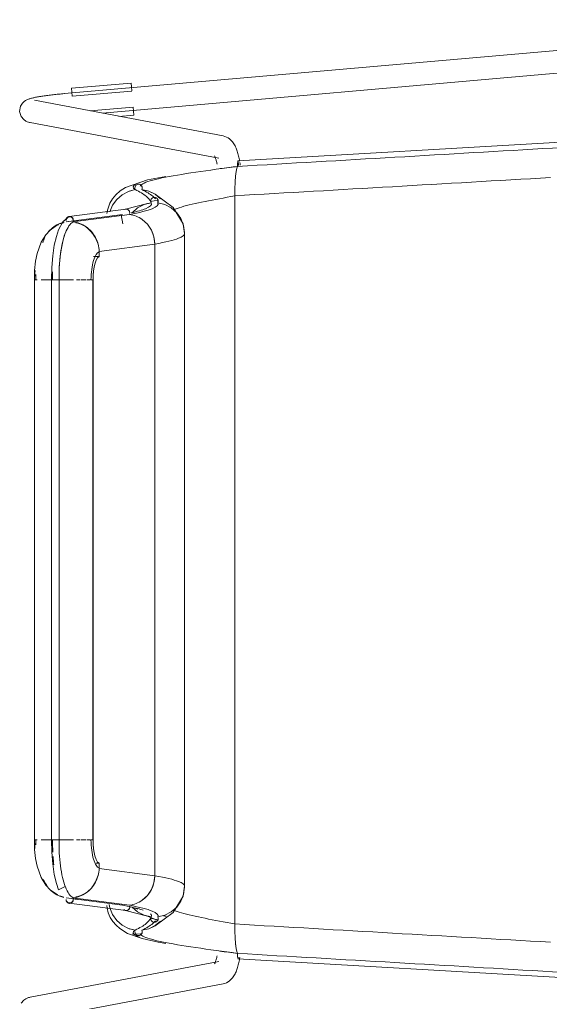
# Model space of a CAD drawing. Header units: millimetres. Extents: x 79795 to 317870, y -36033 to 97293.
# Drawn here: x 226811 to 227090, y 23575 to 24092 of the extents above; entities that cross this region are included whole.
import ezdxf

# ---------------------------------------------------------------- set-up
doc = ezdxf.new("R2010")
doc.units = ezdxf.units.MM
doc.header["$MEASUREMENT"] = 0
doc.layers.add('I-FURN', color=8, linetype='CONTINUOUS', lineweight=9)

msp = doc.modelspace()

# ---------------------------------------------------------------- linework, layer by layer
at = {"layer": 'I-FURN'}
for p, q in [((227277.84, 24092.46), (226834.52, 24053.52)), ((226854.39, 24043.22), (227278.89, 24080.51)), ((226838.13, 24056.33), (226869.54, 24059.09)), ((226869.54, 24059.09), (226869.72, 24057.05)), ((226823.73, 24052.3), (226824.37, 24052.39)), ((226824.37, 24052.39), (226825.02, 24052.47)), ((226825.02, 24052.47), (226825.68, 24052.56)), ((226825.68, 24052.56), (226826.35, 24052.65)), ((226826.35, 24052.65), (226827.04, 24052.73)), ((226827.04, 24052.73), (226827.74, 24052.82)), ((226827.74, 24052.82), (226828.45, 24052.9)), ((226828.45, 24052.9), (226829.17, 24052.98)), ((226829.17, 24052.98), (226829.89, 24053.06)), ((226829.89, 24053.06), (226830.63, 24053.14)), ((226830.63, 24053.14), (226831.37, 24053.22)), ((226831.37, 24053.22), (226832.11, 24053.29)), ((226832.11, 24053.29), (226832.86, 24053.36)), ((226832.86, 24053.36), (226833.61, 24053.43)), ((226833.61, 24053.43), (226834.36, 24053.5)), ((226834.36, 24053.5), (226834.52, 24053.52)), ((226838.31, 24054.29), (226838.13, 24056.33)), ((226838.49, 24052.22), (226838.31, 24054.29)), ((226838.5, 24052.1), (226869.91, 24054.86)), ((226869.72, 24057.05), (226869.9, 24054.98)), ((226811.33, 24046.89), (226812.37, 24048.55)), ((226812.37, 24048.55), (226813.28, 24049.4)), ((226813.28, 24049.4), (226813.98, 24049.88)), ((226813.98, 24049.88), (226814.54, 24050.19)), ((226814.54, 24050.19), (226815.01, 24050.4)), ((226815.01, 24050.4), (226815.44, 24050.57)), ((226815.44, 24050.57), (226815.85, 24050.71)), ((226815.85, 24050.71), (226816.24, 24050.84)), ((226816.24, 24050.84), (226816.64, 24050.95)), ((226816.64, 24050.95), (226817.04, 24051.06)), ((226817.04, 24051.06), (226817.45, 24051.16)), ((226817.45, 24051.16), (226817.88, 24051.26)), ((226817.88, 24051.26), (226818.32, 24051.36)), ((226818.32, 24051.36), (226818.78, 24051.46)), ((226917.96, 24031.22), (226818.67, 24050.04)), ((226818.78, 24051.46), (226819.26, 24051.55)), ((226819.26, 24051.55), (226819.76, 24051.65)), ((226819.76, 24051.65), (226820.27, 24051.74)), ((226820.27, 24051.74), (226820.8, 24051.84)), ((226820.8, 24051.84), (226821.35, 24051.93)), ((226821.35, 24051.93), (226821.92, 24052.02)), ((226821.92, 24052.02), (226822.51, 24052.11)), ((226822.51, 24052.11), (226823.11, 24052.21)), ((226823.11, 24052.21), (226823.73, 24052.3)), ((226810.84, 24044.13), (226811.33, 24046.89)), ((226811.68, 24041.38), (226810.84, 24044.13)), ((226870.65, 24046.41), (226848.05, 24044.42)), ((226863.13, 24041.49), (226871.02, 24042.18)), ((226870.66, 24046.29), (226870.84, 24044.22)), ((226870.84, 24044.22), (226871.02, 24042.18)), ((226811.68, 24041.38), (226813, 24039.81)), ((226813, 24039.81), (226814.08, 24039.06)), ((226814.08, 24039.06), (226814.88, 24038.68)), ((226814.88, 24038.68), (226815.5, 24038.47)), ((226815.5, 24038.47), (226816.02, 24038.33)), ((226816.02, 24038.33), (226816.43, 24038.25)), ((226816.43, 24038.25), (226915.73, 24019.43)), ((227257.72, 24037.32), (226925.81, 24018.03)), ((226917.96, 24031.22), (226918.95, 24030.96)), ((226918.95, 24030.96), (226919.84, 24030.6)), ((226919.84, 24030.6), (226920.63, 24030.16)), ((226920.63, 24030.16), (226921.32, 24029.68)), ((226921.32, 24029.68), (226921.92, 24029.17)), ((226921.92, 24029.17), (226922.44, 24028.65)), ((226922.44, 24028.65), (226922.89, 24028.12)), ((226922.89, 24028.12), (226923.29, 24027.59)), ((226923.29, 24027.59), (226923.65, 24027.05)), ((226923.65, 24027.05), (226923.97, 24026.51)), ((226923.97, 24026.51), (226924.26, 24025.97)), ((226924.26, 24025.97), (226924.54, 24025.42)), ((226924.54, 24025.42), (226924.79, 24024.86)), ((226924.79, 24024.86), (226925.02, 24024.29)), ((226925.02, 24024.29), (226925.24, 24023.71)), ((226925.24, 24023.71), (226925.45, 24023.12)), ((226925.45, 24023.12), (226925.64, 24022.51)), ((226925.64, 24022.51), (226925.82, 24021.9)), ((226925.82, 24021.9), (226926, 24021.27)), ((226913.5, 24020.65), (226913.51, 24020.63)), ((226913.51, 24020.63), (226913.56, 24020.55)), ((226913.56, 24020.55), (226913.6, 24020.47)), ((226913.6, 24020.47), (226913.68, 24020.31)), ((226913.68, 24020.31), (226913.76, 24020.12)), ((226913.76, 24020.12), (226913.86, 24019.89)), ((226913.86, 24019.89), (226913.96, 24019.62)), ((226913.96, 24019.62), (226914.07, 24019.32)), ((226914.07, 24019.32), (226914.17, 24018.98)), ((226914.17, 24018.98), (226914.28, 24018.61)), ((226914.28, 24018.61), (226914.39, 24018.22)), ((226914.39, 24018.22), (226914.5, 24017.8)), ((226914.5, 24017.8), (226914.6, 24017.35)), ((226914.6, 24017.35), (226914.7, 24016.88)), ((226914.7, 24016.88), (226914.8, 24016.39)), ((226925.63, 24017.08), (226925.6, 24016.62)), ((226925.6, 24016.63), (226925.63, 24017.08)), ((226925.6, 24016.13), (226925.6, 24016.63)), ((226925.6, 24016.62), (226925.6, 24016.13)), ((226925.6, 24016.13), (226925.6, 24015.63)), ((226925.6, 24015.64), (226925.6, 24016.13)), ((226925.63, 24017.08), (226925.66, 24017.47)), ((226925.66, 24017.46), (226925.63, 24017.08)), ((226925.66, 24017.47), (226925.7, 24017.77)), ((226925.7, 24017.76), (226925.66, 24017.46)), ((226925.75, 24017.96), (226925.7, 24017.76)), ((226925.7, 24017.77), (226925.75, 24017.96)), ((226925.81, 24018.03), (226925.75, 24017.96)), ((226925.75, 24017.96), (226925.81, 24018.03)), ((226925.86, 24017.97), (226925.81, 24018.03)), ((226925.81, 24018.03), (226925.86, 24017.97)), ((226925.91, 24017.78), (226925.86, 24017.97)), ((226925.86, 24017.97), (226925.91, 24017.79)), ((226925.91, 24017.79), (226925.95, 24017.5)), ((226925.95, 24017.49), (226925.91, 24017.78)), ((226925.95, 24017.5), (226925.99, 24017.12)), ((226925.99, 24017.11), (226925.95, 24017.49)), ((226925.99, 24017.12), (226926.01, 24016.66)), ((226926.01, 24016.66), (226925.99, 24017.11)), ((226926, 24021.27), (226926.16, 24020.62)), ((226926.02, 24016.17), (226926.01, 24016.66)), ((226926.01, 24016.66), (226926.02, 24016.17)), ((226926.02, 24015.67), (226926.02, 24016.17)), ((226926.02, 24016.17), (226926.02, 24015.67)), ((226926.16, 24020.62), (226926.31, 24019.97)), ((226926.31, 24019.97), (226926.46, 24019.3)), ((226926.46, 24019.3), (226926.59, 24018.62)), ((226926.59, 24018.62), (226926.71, 24017.93)), ((226926.83, 24017.22), (226926.94, 24016.51)), ((226926.94, 24016.51), (226927.04, 24015.78)), ((226924.54, 24010.05), (226924.85, 24012.52)), ((226924.85, 24012.51), (226924.54, 24010.02)), ((226925.22, 24014.26), (226924.85, 24012.51)), ((226924.85, 24012.52), (226925.22, 24014.26)), ((226925.62, 24015.16), (226925.22, 24014.26)), ((226925.22, 24014.26), (226925.62, 24015.16)), ((226925.62, 24015.16), (226925.6, 24015.64)), ((226925.6, 24015.63), (226925.62, 24015.16)), ((226878.23, 24008.02), (226866.52, 24004.03)), ((226872.94, 24005.71), (226873.42, 24005.79)), ((226873.42, 24005.79), (226872.94, 24005.72)), ((226873.42, 24005.79), (226873.91, 24005.73)), ((226873.91, 24005.73), (226873.42, 24005.79)), ((226887.89, 24009.92), (226878.23, 24008.02)), ((226924.3, 24006.92), (226924.15, 24003.38)), ((226924.15, 24003.44), (226924.3, 24006.92)), ((226924.54, 24010.02), (226924.3, 24006.92)), ((226924.3, 24006.97), (226924.54, 24010.02)), ((226863.69, 24002.22), (226861.45, 24000.22)), ((226866.52, 24004.03), (226863.69, 24002.22)), ((226868.09, 24002.01), (226864.77, 24000.27)), ((226871.72, 24002.92), (226868.09, 24002.01)), ((226868.6, 24002.19), (226871.72, 24002.92)), ((226871.51, 24003.88), (226871.59, 24004.38)), ((226871.59, 24004.38), (226871.51, 24003.89)), ((226871.51, 24003.89), (226871.56, 24003.39)), ((226871.56, 24003.39), (226871.51, 24003.88)), ((226871.72, 24002.92), (226871.56, 24003.39)), ((226871.56, 24003.39), (226871.72, 24002.92)), ((226871.59, 24004.38), (226871.79, 24004.83)), ((226871.78, 24004.83), (226871.59, 24004.38)), ((226872.09, 24005.22), (226871.78, 24004.83)), ((226871.79, 24004.83), (226872.09, 24005.22)), ((226872.09, 24005.22), (226872.49, 24005.52)), ((226872.48, 24005.52), (226872.09, 24005.22)), ((226872.94, 24005.72), (226872.48, 24005.52)), ((226872.49, 24005.52), (226872.94, 24005.71)), ((226873.91, 24005.73), (226874.37, 24005.55)), ((226874.37, 24005.55), (226873.91, 24005.73)), ((226874.37, 24005.55), (226874.77, 24005.26)), ((226874.77, 24005.26), (226874.37, 24005.55)), ((226874.77, 24005.26), (226875.09, 24004.88)), ((226875.09, 24004.88), (226874.77, 24005.26)), ((226875.09, 24004.88), (226875.3, 24004.43)), ((226875.3, 24004.43), (226875.09, 24004.88)), ((226875.36, 24003.44), (226875.21, 24002.97)), ((226875.21, 24002.97), (226875.36, 24003.44)), ((226875.21, 24002.97), (226878.82, 24002.18)), ((226878.82, 24002.18), (226875.21, 24002.97)), ((226875.3, 24004.43), (226875.39, 24003.94)), ((226875.39, 24003.94), (226875.3, 24004.43)), ((226875.39, 24003.94), (226875.36, 24003.44)), ((226875.36, 24003.44), (226875.39, 24003.94)), ((226878.82, 24002.18), (226882.14, 24000.53)), ((226882.14, 24000.54), (226878.82, 24002.18)), ((226882.22, 24000.59), (226880.47, 24001.48)), ((226924.15, 24003.38), (226924.09, 23999.61)), ((226924.09, 23999.69), (226924.15, 24003.38)), ((226858.33, 23995.78), (226857.03, 23992.18)), ((226859.67, 23998.06), (226858.33, 23995.78)), ((226861.45, 24000.22), (226859.67, 23998.06)), ((226861.94, 23997.79), (226859.77, 23994.71)), ((226864.77, 24000.27), (226861.94, 23997.79)), ((226866.63, 23992.63), (226878.24, 23995.6)), ((226880.09, 23995.96), (226876.38, 23995.06)), ((226878.24, 23995.6), (226880.11, 23995.92)), ((226883.7, 23997.47), (226879.81, 23996.64)), ((226879.97, 23997.42), (226879.89, 23996.93)), ((226879.89, 23996.92), (226879.97, 23997.41)), ((226879.89, 23996.93), (226879.93, 23996.43)), ((226879.93, 23996.43), (226879.89, 23996.92)), ((226880.09, 23995.96), (226879.93, 23996.43)), ((226879.93, 23996.43), (226880.09, 23995.96)), ((226880.17, 23997.87), (226879.97, 23997.42)), ((226879.97, 23997.41), (226880.18, 23997.86)), ((226880.49, 23998.25), (226880.17, 23997.87)), ((226880.18, 23997.86), (226880.49, 23998.25)), ((226880.49, 23998.25), (226880.89, 23998.54)), ((226880.89, 23998.54), (226880.49, 23998.25)), ((226880.89, 23998.54), (226881.35, 23998.73)), ((226881.35, 23998.73), (226880.89, 23998.54)), ((226881.35, 23998.73), (226881.84, 23998.8)), ((226881.84, 23998.8), (226881.35, 23998.73)), ((226881.84, 23998.8), (226882.33, 23998.73)), ((226882.33, 23998.73), (226881.84, 23998.8)), ((226884.98, 23998.14), (226882.14, 24000.54)), ((226882.14, 24000.53), (226884.98, 23998.14)), ((226891.76, 23993.61), (226882.22, 24000.59)), ((226882.33, 23998.73), (226882.79, 23998.54)), ((226882.8, 23998.54), (226882.33, 23998.73)), ((226882.79, 23998.54), (226883.2, 23998.25)), ((226883.2, 23998.25), (226882.8, 23998.54)), ((226883.2, 23998.25), (226883.51, 23997.86)), ((226883.51, 23997.87), (226883.2, 23998.25)), ((226883.71, 23997.42), (226883.51, 23997.87)), ((226883.51, 23997.86), (226883.71, 23997.41)), ((226883.61, 23994.89), (226883.57, 23997.77)), ((226883.76, 23996.43), (226883.59, 23995.96)), ((226883.6, 23995.96), (226883.76, 23996.43)), ((226887.31, 23995.06), (226883.6, 23995.96)), ((226883.8, 23996.93), (226883.71, 23997.42)), ((226883.71, 23997.41), (226883.79, 23996.92)), ((226883.76, 23996.43), (226883.8, 23996.93)), ((226883.79, 23996.92), (226883.76, 23996.43)), ((226924.09, 23999.61), (226924.09, 23616.21)), ((226924.09, 23616.21), (226924.09, 23999.61)), ((226866.71, 23992.65), (226836.93, 23988.79)), ((226857.03, 23992.18), (226856.8, 23990.41)), ((226859.77, 23994.71), (226858.37, 23991.19)), ((226866.47, 23992.6), (226866.03, 23992.41)), ((226866.94, 23992.66), (226866.47, 23992.6)), ((226867.41, 23992.59), (226866.94, 23992.66)), ((226867.85, 23992.4), (226867.41, 23992.59)), ((226868.23, 23992.11), (226867.85, 23992.4)), ((226868.53, 23991.73), (226868.23, 23992.11)), ((226868.73, 23991.28), (226868.53, 23991.73)), ((226868.81, 23990.78), (226868.73, 23991.28)), ((226868.77, 23990.29), (226868.81, 23990.78)), ((226872.98, 23993.31), (226870.11, 23990.8)), ((226876.38, 23995.06), (226872.98, 23993.31)), ((226887.31, 23995.06), (226890.7, 23993.31)), ((226890.71, 23993.31), (226887.31, 23995.06)), ((226890.7, 23993.31), (226893.57, 23990.8)), ((226893.58, 23990.8), (226890.71, 23993.31)), ((226896.87, 23984.96), (226891.76, 23993.61)), ((226893.57, 23990.8), (226895.74, 23987.66)), ((226895.75, 23987.67), (226893.58, 23990.8)), ((226831.35, 23981.77), (226833.53, 23985.89)), ((226833.53, 23985.89), (226836.43, 23988.43)), ((226865.06, 23989.8), (226835.37, 23985.95)), ((226836.56, 23986.1), (226841.34, 23986.72)), ((226838.91, 23985.97), (226868.61, 23989.82)), ((226864.28, 23989.67), (226865.24, 23984.85)), ((226878.12, 23984.7), (226875.38, 23987.19)), ((226896.94, 23984.8), (226895.57, 23987.98)), ((226895.74, 23987.66), (226897.11, 23984.1)), ((226897.11, 23984.1), (226895.75, 23987.67)), ((226824.55, 23979.16), (226826.84, 23981.63)), ((226826.84, 23981.63), (226830.74, 23984.31)), ((226830.18, 23978.31), (226831.35, 23981.77)), ((226830.74, 23984.31), (226830.94, 23984.41)), ((226834.89, 23980.01), (226833.79, 23976.57)), ((226880.2, 23981.59), (226878.12, 23984.7)), ((226881.51, 23978.04), (226880.2, 23981.59)), ((226897.74, 23979.77), (226896.94, 23984.8)), ((226897.11, 23984.1), (226897.59, 23980.31)), ((226897.59, 23980.31), (226897.11, 23984.1)), ((226897.59, 23980.31), (226897.59, 23635.52)), ((226897.59, 23635.52), (226897.59, 23980.31)), ((226820.03, 23969.23), (226822.16, 23975.28)), ((226822.16, 23975.28), (226824.55, 23979.16)), ((226829.08, 23973.62), (226830.18, 23978.31)), ((226833.79, 23976.57), (226832.82, 23972.14)), ((226881.99, 23974.27), (226881.51, 23978.04)), ((226897.74, 23940.86), (226897.74, 23979.77)), ((226828.24, 23968), (226829.08, 23973.62)), ((226832.82, 23972.14), (226832.23, 23968.13)), ((226852.71, 23970.41), (226881.99, 23974.27)), ((226852.78, 23967.69), (226852.71, 23970.41)), ((226881.99, 23974.27), (226881.99, 23641.56)), ((226881.99, 23641.56), (226881.99, 23974.27)), ((226818.73, 23960.37), (226819.24, 23965.19)), ((226819.24, 23965.19), (226820.03, 23969.23)), ((226827.75, 23961.88), (226828.24, 23968)), ((226832.23, 23968.13), (226831.7, 23961.56)), ((226852.78, 23967.69), (226849.77, 23967.69)), ((226850.46, 23963.72), (226851.13, 23965.7)), ((226851.13, 23965.7), (226851.92, 23967.05)), ((226851.92, 23967.05), (226852.78, 23967.69)), ((226818.62, 23955.34), (226818.73, 23960.37)), ((226827.66, 23955.34), (226827.75, 23961.88)), ((226831.7, 23961.56), (226831.62, 23955.34)), ((226849.63, 23958.38), (226849.95, 23961.23)), ((226849.95, 23961.23), (226850.46, 23963.72)), ((226818.79, 23955.34), (226818.62, 23955.34)), ((226818.62, 23955.34), (226818.62, 23660.49)), ((226818.64, 23955.34), (226820.11, 23955.34)), ((226822.14, 23955.34), (226824.72, 23955.34)), ((226827.9, 23955.34), (226824.88, 23955.34)), ((226824.89, 23955.34), (226827.9, 23955.34)), ((226827.73, 23955.34), (226827.66, 23955.34)), ((226827.66, 23955.34), (226827.66, 23660.49)), ((226827.66, 23955.34), (226831.61, 23955.34)), ((226827.93, 23955.34), (226827.73, 23955.34)), ((226828.23, 23955.34), (226827.93, 23955.34)), ((226828.62, 23955.34), (226828.23, 23955.34)), ((226829.07, 23955.34), (226828.62, 23955.34)), ((226829.57, 23955.34), (226829.07, 23955.34)), ((226830.06, 23955.34), (226829.57, 23955.34)), ((226830.54, 23955.34), (226830.06, 23955.34)), ((226830.96, 23955.34), (226830.54, 23955.34)), ((226831.29, 23955.34), (226830.96, 23955.34)), ((226831.51, 23955.34), (226831.29, 23955.34)), ((226831.61, 23955.34), (226831.51, 23955.34)), ((226835.4, 23955.34), (226831.59, 23955.34)), ((226831.59, 23955.34), (226835.4, 23955.34)), ((226831.62, 23660.49), (226831.62, 23955.34)), ((226835.6, 23955.34), (226839.16, 23955.34)), ((226840.79, 23955.34), (226842.63, 23955.34)), ((226843.15, 23955.34), (226845.61, 23955.34)), ((226846.2, 23955.34), (226847.94, 23955.34)), ((226849.46, 23955.34), (226849.46, 23660.49)), ((226849.52, 23955.34), (226849.63, 23958.38)), ((226849.52, 23660.49), (226849.52, 23955.34)), ((226897.74, 23636.06), (226897.74, 23940.86)), ((226818.62, 23660.49), (226818.73, 23655.46)), ((226818.62, 23660.49), (226818.79, 23660.49)), ((226820.11, 23660.49), (226818.64, 23660.49)), ((226824.72, 23660.49), (226822.14, 23660.49)), ((226824.88, 23660.49), (226827.9, 23660.49)), ((226827.9, 23660.49), (226824.89, 23660.49)), ((226827.66, 23660.49), (226827.75, 23653.95)), ((226827.66, 23660.49), (226827.73, 23660.49)), ((226831.51, 23660.49), (226827.66, 23660.49)), ((226827.73, 23660.49), (226827.93, 23660.49)), ((226827.93, 23660.49), (226828.23, 23660.49)), ((226828.23, 23660.49), (226828.62, 23660.49)), ((226828.62, 23660.49), (226829.07, 23660.49)), ((226829.07, 23660.49), (226829.57, 23660.49)), ((226829.57, 23660.49), (226830.06, 23660.49)), ((226830.06, 23660.49), (226830.54, 23660.49)), ((226830.54, 23660.49), (226830.96, 23660.49)), ((226830.96, 23660.49), (226831.29, 23660.49)), ((226831.29, 23660.49), (226831.51, 23660.49)), ((226831.59, 23660.49), (226835.4, 23660.49)), ((226835.4, 23660.49), (226831.59, 23660.49)), ((226839.16, 23660.49), (226835.6, 23660.49)), ((226842.63, 23660.49), (226840.78, 23660.49)), ((226845.61, 23660.49), (226843.15, 23660.49)), ((226847.94, 23660.49), (226846.2, 23660.49)), ((226849.63, 23657.45), (226849.52, 23660.49)), ((226818.73, 23655.46), (226819.24, 23650.64)), ((226827.75, 23653.95), (226828.24, 23647.82)), ((226849.95, 23654.6), (226849.63, 23657.45)), ((226850.46, 23652.11), (226849.95, 23654.6)), ((226819.24, 23650.64), (226820.03, 23646.6)), ((226851.13, 23650.12), (226850.46, 23652.11)), ((226851.92, 23648.77), (226851.13, 23650.12)), ((226852.78, 23648.13), (226851.92, 23648.77)), ((226820.03, 23646.6), (226822.16, 23640.55)), ((226828.24, 23647.82), (226829.08, 23642.2)), ((226851.11, 23648.13), (226852.78, 23648.13)), ((226852.71, 23645.42), (226852.78, 23648.13)), ((226881.99, 23641.56), (226852.71, 23645.42)), ((226822.16, 23640.55), (226824.55, 23636.67)), ((226829.08, 23642.2), (226830.18, 23637.51)), ((226881.51, 23637.79), (226881.99, 23641.56)), ((226824.55, 23636.67), (226826.84, 23634.19)), ((226826.84, 23634.19), (226830.74, 23631.52)), ((226830.18, 23637.51), (226831.35, 23634.06)), ((226831.35, 23634.06), (226834.89, 23635.82)), ((226878.12, 23631.13), (226880.2, 23634.24)), ((226880.2, 23634.24), (226881.51, 23637.79)), ((226897.74, 23636.06), (226896.94, 23631.02)), ((226897.59, 23635.52), (226897.11, 23631.73)), ((226897.11, 23631.73), (226897.59, 23635.52)), ((226830.74, 23631.52), (226830.94, 23631.42)), ((226835.37, 23629.88), (226865.06, 23626.03)), ((226838.9, 23629.42), (226841.34, 23629.1)), ((226838.91, 23629.85), (226868.61, 23626.01)), ((226875.38, 23628.64), (226878.12, 23631.13)), ((226896.87, 23630.87), (226891.76, 23622.22)), ((226895.74, 23628.16), (226893.57, 23625.03)), ((226893.58, 23625.02), (226895.75, 23628.16)), ((226896.94, 23631.02), (226895.57, 23627.85)), ((226897.11, 23631.73), (226895.74, 23628.16)), ((226895.75, 23628.16), (226897.11, 23631.73)), ((226836.93, 23627.04), (226866.71, 23623.18)), ((226856.71, 23625.91), (226856.86, 23624.49)), ((226856.86, 23624.49), (226857.51, 23621.99)), ((226858.38, 23624.64), (226858, 23626.38)), ((226858, 23626.38), (226858.37, 23624.63)), ((226858.37, 23624.63), (226859.77, 23621.12)), ((226870.58, 23624.78), (226864.28, 23626.15)), ((226865.64, 23623.71), (226866.03, 23623.42)), ((226866.03, 23623.42), (226866.47, 23623.23)), ((226866.47, 23623.23), (226866.94, 23623.17)), ((226866.63, 23623.19), (226878.24, 23620.23)), ((226866.94, 23623.17), (226867.41, 23623.23)), ((226867.41, 23623.23), (226867.85, 23623.42)), ((226867.85, 23623.42), (226868.23, 23623.72)), ((226868.23, 23623.72), (226868.53, 23624.1)), ((226868.53, 23624.1), (226868.73, 23624.55)), ((226868.73, 23624.55), (226868.81, 23625.04)), ((226868.81, 23625.04), (226868.77, 23625.54)), ((226870.11, 23625.02), (226872.98, 23622.52)), ((226873.01, 23624.02), (226870.58, 23624.78)), ((226893.57, 23625.03), (226890.7, 23622.52)), ((226890.71, 23622.52), (226893.58, 23625.02)), ((226857.51, 23621.99), (226858.54, 23619.62)), ((226858.54, 23619.62), (226859.92, 23617.42)), ((226859.77, 23621.12), (226861.94, 23618.04)), ((226861.94, 23618.04), (226864.77, 23615.55)), ((226872.98, 23622.52), (226876.38, 23620.76)), ((226876.38, 23620.76), (226880.09, 23619.87)), ((226878.24, 23620.23), (226883.57, 23618.06)), ((226879.81, 23619.19), (226883.7, 23618.36)), ((226879.89, 23618.9), (226879.93, 23619.4)), ((226879.93, 23619.4), (226879.89, 23618.9)), ((226879.97, 23618.41), (226879.89, 23618.9)), ((226879.89, 23618.9), (226879.97, 23618.41)), ((226879.93, 23619.4), (226880.09, 23619.87)), ((226880.09, 23619.87), (226879.93, 23619.4)), ((226880.18, 23617.96), (226879.97, 23618.41)), ((226879.97, 23618.41), (226880.17, 23617.96)), ((226880.17, 23617.96), (226880.49, 23617.58)), ((226880.49, 23617.58), (226880.18, 23617.96)), ((226880.89, 23617.29), (226880.49, 23617.58)), ((226884.98, 23617.69), (226882.14, 23615.3)), ((226882.14, 23615.28), (226884.98, 23617.69)), ((226891.76, 23622.22), (226882.22, 23615.23)), ((226883.2, 23617.58), (226882.79, 23617.29)), ((226883.51, 23617.96), (226883.2, 23617.58)), ((226883.2, 23617.58), (226883.51, 23617.96)), ((226883.71, 23618.41), (226883.51, 23617.96)), ((226883.51, 23617.96), (226883.71, 23618.41)), ((226883.59, 23619.87), (226883.76, 23619.4)), ((226883.6, 23619.87), (226887.31, 23620.76)), ((226883.76, 23619.4), (226883.6, 23619.87)), ((226883.79, 23618.9), (226883.71, 23618.41)), ((226883.71, 23618.41), (226883.8, 23618.9)), ((226883.76, 23619.4), (226883.79, 23618.9)), ((226883.8, 23618.9), (226883.76, 23619.4)), ((226890.7, 23622.52), (226887.31, 23620.77)), ((226887.31, 23620.76), (226890.71, 23622.52)), ((226859.92, 23617.42), (226861.6, 23615.44)), ((226861.6, 23615.44), (226863.57, 23613.71)), ((226863.57, 23613.71), (226867.68, 23611.2)), ((226864.77, 23615.55), (226868.09, 23613.81)), ((226868.09, 23613.81), (226871.72, 23612.91)), ((226871.72, 23612.91), (226868.6, 23613.64)), ((226871.56, 23612.44), (226871.72, 23612.91)), ((226871.72, 23612.91), (226871.56, 23612.44)), ((226878.82, 23613.65), (226875.21, 23612.86)), ((226875.21, 23612.86), (226878.82, 23613.64)), ((226875.21, 23612.86), (226875.36, 23612.39)), ((226875.36, 23612.39), (226875.21, 23612.86)), ((226882.14, 23615.29), (226878.82, 23613.65)), ((226878.82, 23613.64), (226882.14, 23615.28)), ((226882.22, 23615.23), (226880.47, 23614.35)), ((226880.49, 23617.58), (226880.89, 23617.28)), ((226881.35, 23617.1), (226880.89, 23617.29)), ((226880.89, 23617.28), (226881.35, 23617.09)), ((226881.84, 23617.03), (226881.35, 23617.1)), ((226881.35, 23617.09), (226881.84, 23617.03)), ((226882.33, 23617.1), (226881.84, 23617.03)), ((226881.84, 23617.03), (226882.33, 23617.09)), ((226882.79, 23617.29), (226882.33, 23617.1)), ((226882.33, 23617.09), (226882.8, 23617.28)), ((226882.8, 23617.28), (226883.2, 23617.58)), ((226924.09, 23616.21), (226924.15, 23612.45)), ((226924.15, 23612.44), (226924.09, 23616.14)), ((226924.15, 23612.45), (226924.3, 23608.91)), ((226867.68, 23611.2), (226875.31, 23608.53)), ((226870.8, 23612), (226870.48, 23610.84)), ((226870.48, 23610.84), (226874.32, 23611.03)), ((226871.59, 23611.45), (226871.51, 23611.94)), ((226871.51, 23611.94), (226871.59, 23611.45)), ((226871.79, 23610.99), (226871.59, 23611.45)), ((226871.59, 23611.45), (226871.78, 23610.99)), ((226871.78, 23610.99), (226872.09, 23610.6)), ((226872.09, 23610.61), (226871.79, 23610.99)), ((226872.49, 23610.31), (226872.09, 23610.61)), ((226872.09, 23610.6), (226872.48, 23610.3)), ((226872.48, 23610.3), (226872.94, 23610.11)), ((226872.94, 23610.11), (226872.49, 23610.31)), ((226873.42, 23610.04), (226872.94, 23610.11)), ((226872.94, 23610.11), (226873.42, 23610.03)), ((226873.91, 23610.1), (226873.42, 23610.04)), ((226873.42, 23610.03), (226873.91, 23610.09)), ((226874.37, 23610.28), (226873.91, 23610.1)), ((226873.91, 23610.09), (226874.37, 23610.28)), ((226874.77, 23610.57), (226874.37, 23610.28)), ((226874.37, 23610.28), (226874.77, 23610.57)), ((226875.09, 23610.95), (226874.77, 23610.57)), ((226874.77, 23610.57), (226875.09, 23610.94)), ((226875.3, 23611.4), (226875.09, 23610.95)), ((226875.09, 23610.94), (226875.3, 23611.39)), ((226875.39, 23611.89), (226875.3, 23611.4)), ((226875.3, 23611.39), (226875.39, 23611.89)), ((226875.31, 23608.53), (226883.83, 23606.64)), ((226875.36, 23612.39), (226875.39, 23611.89)), ((226875.39, 23611.89), (226875.36, 23612.39)), ((226924.3, 23608.91), (226924.15, 23612.38)), ((226924.3, 23608.91), (226924.54, 23605.81)), ((226924.54, 23605.8), (226924.3, 23608.86)), ((226883.83, 23606.64), (226887.89, 23605.9)), ((226924.54, 23605.81), (226924.85, 23603.31)), ((226924.85, 23603.31), (226924.54, 23605.77)), ((226924.85, 23603.31), (226925.22, 23601.57)), ((226925.22, 23601.57), (226924.85, 23603.3)), ((226914.17, 23596.85), (226914.28, 23597.21)), ((226914.28, 23597.21), (226914.39, 23597.61)), ((226914.39, 23597.61), (226914.5, 23598.03)), ((226914.5, 23598.03), (226914.6, 23598.47)), ((226914.6, 23598.47), (226914.7, 23598.94)), ((226914.7, 23598.94), (226914.8, 23599.44)), ((226925.22, 23601.57), (226925.62, 23600.66)), ((226925.62, 23600.66), (226925.22, 23601.57)), ((226925.62, 23600.66), (226925.6, 23600.19)), ((226925.6, 23600.19), (226925.62, 23600.66)), ((226925.6, 23600.19), (226925.6, 23599.7)), ((226925.6, 23599.69), (226925.6, 23600.19)), ((226925.6, 23599.7), (226925.6, 23599.2)), ((226925.6, 23599.2), (226925.6, 23599.69)), ((226925.6, 23599.2), (226925.63, 23598.75)), ((226925.63, 23598.75), (226925.6, 23599.2)), ((226925.63, 23598.75), (226925.66, 23598.36)), ((226925.66, 23598.36), (226925.63, 23598.75)), ((226925.66, 23598.36), (226925.7, 23598.06)), ((226925.7, 23598.06), (226925.66, 23598.36)), ((226925.81, 23597.8), (226925.86, 23597.86)), ((226925.86, 23597.86), (226925.81, 23597.8)), ((227257.72, 23578.51), (226925.81, 23597.8)), ((226925.91, 23598.05), (226925.95, 23598.34)), ((226925.95, 23598.33), (226925.91, 23598.04)), ((226925.95, 23598.34), (226925.99, 23598.72)), ((226925.99, 23598.71), (226925.95, 23598.33)), ((226926.46, 23596.53), (226926.59, 23597.21)), ((226926.59, 23597.21), (226926.71, 23597.9)), ((226926.71, 23597.9), (226926.83, 23598.61)), ((226915.73, 23596.4), (226816.43, 23577.58)), ((226913.5, 23595.18), (226913.51, 23595.2)), ((226913.51, 23595.2), (226913.56, 23595.27)), ((226913.56, 23595.27), (226913.6, 23595.36)), ((226913.6, 23595.36), (226913.68, 23595.51)), ((226913.68, 23595.51), (226913.76, 23595.71)), ((226913.76, 23595.71), (226913.86, 23595.94)), ((226913.86, 23595.94), (226913.96, 23596.21)), ((226913.96, 23596.21), (226914.07, 23596.51)), ((226914.07, 23596.51), (226914.17, 23596.85)), ((226925.02, 23591.54), (226925.24, 23592.12)), ((226925.24, 23592.12), (226925.45, 23592.71)), ((226925.45, 23592.71), (226925.64, 23593.31)), ((226925.64, 23593.31), (226925.82, 23593.93)), ((226925.82, 23593.93), (226926, 23594.56)), ((226926, 23594.56), (226926.16, 23595.2)), ((226926.16, 23595.2), (226926.31, 23595.86)), ((226926.31, 23595.86), (226926.46, 23596.53)), ((226921.32, 23586.15), (226921.92, 23586.66)), ((226921.92, 23586.66), (226922.44, 23587.18)), ((226922.44, 23587.18), (226922.89, 23587.71)), ((226922.89, 23587.71), (226923.29, 23588.24)), ((226923.29, 23588.24), (226923.65, 23588.78)), ((226923.65, 23588.78), (226923.97, 23589.32)), ((226923.97, 23589.32), (226924.26, 23589.85)), ((226924.26, 23589.85), (226924.54, 23590.4)), ((226924.54, 23590.4), (226924.79, 23590.97)), ((226924.79, 23590.97), (226925.02, 23591.54)), ((226818.67, 23565.79), (226917.96, 23584.61)), ((226917.96, 23584.61), (226918.95, 23584.86)), ((226918.95, 23584.86), (226919.84, 23585.23)), ((226919.84, 23585.23), (226920.63, 23585.66)), ((226920.63, 23585.66), (226921.32, 23586.15)), ((226813, 23576.02), (226814.08, 23576.77)), ((226814.08, 23576.77), (226814.88, 23577.14)), ((226814.88, 23577.14), (226815.5, 23577.36)), ((226815.5, 23577.36), (226816.02, 23577.49)), ((226816.02, 23577.49), (226816.43, 23577.58)), ((226811.68, 23574.44), (226813, 23576.02))]:
    msp.add_line(p, q, dxfattribs=at)
for centre, major_axis, ratio, start_param, end_param in [((226866.94, 23990.7), (0, 1.96), 0.955139, 4.501447, 6.790779), ((226866.92, 23974.14), (0, 15.78), 0.955139, 5.929149, 6.170649), ((226866.92, 23974.14), (0, 15.78), 0.955139, 5.687432, 5.928979), ((226866.92, 23974.14), (0, 15.78), 0.955139, 4.720632, 5.68731), ((226822.9, 23955.34), (0, 12.4), 0.287441, 1.332781, 1.570796), ((226834.37, 23955.34), (-15.75, 0), 0.000004, 3.431839, 3.614078), ((226822.9, 23660.49), (0, -12.4), 0.287441, 4.712389, 4.932602), ((226834.37, 23660.49), (-15.75, 0), 0.000004, 2.669107, 2.851347), ((226866.92, 23641.69), (0, 15.78), 0.955139, 3.737469, 4.704147), ((226866.92, 23641.69), (0, 15.78), 0.955139, 3.495799, 3.737346), ((226866.94, 23625.13), (0, 1.96), 0.955139, 2.379629, 4.923331), ((226866.92, 23641.69), (0, 15.78), 0.955139, 3.254129, 3.495629)]:
    msp.add_ellipse(centre, major_axis=major_axis, ratio=ratio, start_param=start_param, end_param=end_param, dxfattribs=at)
for points in [[(226925.62, 24015.16), (226980.85, 24018.38), (227091.45, 24024.82), (227202.21, 24031.26), (227257.62, 24034.48)], [(226925.61, 24015.15), (226922.55, 24014.76), (226919.45, 24014.37), (226916.4, 24013.99)], [(226924.09, 23999.69), (226979.45, 24002.89), (227034.87, 24006.08), (227090.33, 24009.28)], [(226883.59, 23995.96), (226884.14, 23994.93), (226882.18, 23992.89), (226874.11, 23990.84), (226868.61, 23989.82)], [(226831.59, 23955.34), (226831.55, 23957.69), (226831.62, 23962.34), (226832.25, 23969.19), (226833.36, 23975.34), (226834.89, 23980.41), (226836.79, 23984.11), (226838.19, 23985.42), (226838.92, 23985.77)], [(226832.03, 23984.89), (226832.66, 23985.13), (226833.31, 23985.29), (226833.97, 23985.43)], [(226852.71, 23970.41), (226852.67, 23971.7), (226852.31, 23974.2), (226850.9, 23977.81), (226848.71, 23980.95), (226845.87, 23983.48), (226842.53, 23985.24), (226840.15, 23985.83), (226838.91, 23985.97)], [(226839.09, 23986.73), (226839.11, 23986.57), (226839.11, 23986.4), (226839.07, 23986.24)], [(226840.43, 23985.51), (226841.81, 23985.2), (226843.18, 23984.7), (226844.44, 23984)], [(226830.94, 23984.41), (226831.04, 23984.45), (226831.13, 23984.5), (226831.23, 23984.54)], [(226897.74, 23979.77), (226897.74, 23979.95), (226897.69, 23980.13), (226897.59, 23980.31)], [(226824.1, 23977.72), (226823.67, 23976.84), (226823.27, 23975.91), (226823.03, 23974.95)], [(226848.4, 23955.34), (226848.45, 23959.13), (226849.42, 23966.52), (226851.59, 23969.91), (226852.7, 23970.16)], [(226818.71, 23955.34), (226818.71, 23957.05), (226818.78, 23958.73), (226818.93, 23960.31)], [(226828.19, 23955.34), (226828.17, 23956.77), (226828.17, 23958.19), (226828.21, 23959.6)], [(226850.41, 23963.72), (226849.86, 23961.67), (226849.58, 23958.95), (226849.49, 23956.18)], [(226818.9, 23655.89), (226818.77, 23657.36), (226818.71, 23658.91), (226818.71, 23660.49)], [(226828.3, 23653.89), (226828.19, 23656.07), (226828.15, 23658.27), (226828.19, 23660.49)], [(226852.7, 23645.67), (226852.14, 23645.79), (226851.04, 23646.74), (226849.65, 23650.06), (226848.69, 23654.86), (226848.42, 23658.59), (226848.4, 23660.49)], [(226849.47, 23659.65), (226849.53, 23656.87), (226849.89, 23654.33), (226850.41, 23652.11)], [(226828.87, 23647.33), (226828.69, 23648.75), (226828.52, 23650.2), (226828.41, 23651.67)], [(226838.91, 23629.85), (226840.15, 23630), (226842.53, 23630.58), (226845.87, 23632.35), (226848.71, 23634.88), (226850.9, 23638.02), (226852.31, 23641.62), (226852.67, 23644.12), (226852.71, 23645.42)], [(226838.92, 23630.06), (226838.19, 23630.41), (226836.79, 23631.72), (226835.52, 23634.19), (226834.95, 23635.65)], [(226897.59, 23635.52), (226897.69, 23635.7), (226897.74, 23635.88), (226897.74, 23636.06)], [(226834.04, 23630.32), (226833.35, 23630.48), (226832.68, 23630.68), (226832.02, 23630.93)], [(226844.42, 23631.84), (226843.16, 23631.14), (226841.8, 23630.74), (226840.42, 23630.4)], [(226883.59, 23619.87), (226884.14, 23620.89), (226882.18, 23622.94), (226874.11, 23624.99), (226868.61, 23626.01)], [(226875.94, 23623.41), (226874.27, 23623.99), (226871.81, 23624.57), (226869.2, 23625.14)], [(226880.09, 23619.87), (226880.38, 23620.42), (226880.24, 23620.96), (226879.67, 23621.51)], [(226888.06, 23620.26), (226887.59, 23620.32), (226887.12, 23620.37), (226886.66, 23620.43)], [(227090.33, 23606.55), (227034.87, 23609.74), (226979.45, 23612.94), (226924.09, 23616.14)], [(226925.61, 23600.68), (226922.48, 23601.07), (226919.32, 23601.47), (226916.21, 23601.86)], [(226925.62, 23600.66), (226980.85, 23597.44), (227091.45, 23591), (227202.21, 23584.56), (227257.62, 23581.34)]]:
    msp.add_open_spline(points, degree=3, dxfattribs=at)
for points, knots in [([(226925.62, 24015.16), (226918.07, 24014.15), (226902.86, 24012.11), (226884.42, 24009.06), (226876.12, 24006.63), (226874.52, 24005.2), (226874.32, 24004.8)], [0, 0, 0, 0, 0.25, 0.5, 0.75, 0.8499412, 0.8499412, 0.8499412, 0.8499412]), ([(226874.14, 24006.76), (226873.42, 24006.51), (226870.4, 24005.22), (226870.17, 24003.94), (226871.72, 24002.92)], [0.6866019, 0.6866019, 0.6866019, 0.6866019, 0.75, 1, 1, 1, 1]), ([(226871.72, 24002.92), (226874.12, 24001.76), (226877.55, 23999.66), (226879.34, 23997.57), (226879.81, 23996.64)], [0, 0, 0, 0, 0.5, 0.9025379, 0.9025379, 0.9025379, 0.9025379]), ([(226875.21, 24002.97), (226877.62, 24001.8), (226880.27, 24000.17), (226881.94, 23998.54), (226882.34, 23998.09)], [0, 0, 0, 0, 0.5, 0.696307, 0.696307, 0.696307, 0.696307]), ([(226880.09, 23995.96), (226880.64, 23994.93), (226878.96, 23993.18), (226872.83, 23991.42), (226869.51, 23990.68)], [0, 0, 0, 0, 0.5, 0.8593956, 0.8593956, 0.8593956, 0.8593956]), ([(226891.82, 23992.31), (226892.96, 23992.8), (226897.21, 23994.26), (226907.92, 23996.69), (226918.7, 23998.64), (226924.09, 23999.61)], [0.375, 0.375, 0.375, 0.375, 0.5, 0.75, 1, 1, 1, 1]), ([(226834.26, 23985.76), (226833.49, 23985.6), (226831.58, 23985.04), (226828.72, 23983.48), (226826.54, 23981.47), (226825.53, 23980.09), (226825.26, 23979.68)], [0.0592823, 0.0592823, 0.0592823, 0.0592823, 0.1666667, 0.3333333, 0.5, 0.565028, 0.565028, 0.565028, 0.565028]), ([(226838.91, 23985.97), (226838.97, 23986.12), (226839.04, 23986.33), (226839.08, 23986.61), (226839.1, 23986.9), (226839.06, 23987.19), (226838.98, 23987.48), (226838.87, 23987.75), (226838.67, 23988.07), (226838.36, 23988.39), (226837.99, 23988.62), (226837.64, 23988.76), (226837.32, 23988.8), (226837.05, 23988.81), (226836.79, 23988.77), (226836.54, 23988.7), (226836.29, 23988.59), (226835.99, 23988.4), (226835.68, 23988.07), (226835.47, 23987.68), (226835.37, 23987.32), (226835.33, 23987.06), (226835.33, 23986.9), (226835.33, 23986.83)], [0, 0, 0, 0, 0.0555556, 0.0833333, 0.1111111, 0.1666667, 0.1944444, 0.2222222, 0.2777778, 0.3333333, 0.3888889, 0.4444444, 0.4791667, 0.5138889, 0.5486111, 0.5833333, 0.6180556, 0.6527778, 0.7222222, 0.7916667, 0.8263889, 0.8611111, 0.8888889, 0.8888889, 0.8888889, 0.8888889]), ([(226835.34, 23986.73), (226835.35, 23986.9), (226835.39, 23987.19), (226835.53, 23987.57), (226835.79, 23987.99), (226836.31, 23988.44), (226837.17, 23988.7), (226837.96, 23988.47), (226838.49, 23988.07), (226838.81, 23987.69), (226838.95, 23987.38), (226839, 23987.22)], [-0.875, -0.875, -0.875, -0.875, -0.8125, -0.765625, -0.71875, -0.625, -0.5, -0.375, -0.3125, -0.25, -0.1875, -0.1875, -0.1875, -0.1875]), ([(226845.79, 23983.14), (226847.84, 23981.7), (226850.35, 23978.76), (226851.92, 23975.19), (226852.16, 23973.94)], [-0.6666667, -0.6666667, -0.6666667, -0.6666667, -0.3333333, -0.1666667, -0.1666667, -0.1666667, -0.1666667]), ([(226881.99, 23974.27), (226887.72, 23975.28), (226895.36, 23977.11), (226897.74, 23978.94), (226897.74, 23979.77)], [0, 0, 0, 0, 0.5, 0.9107154, 0.9107154, 0.9107154, 0.9107154]), ([(226834.89, 23635.82), (226834.34, 23637.24), (226833.35, 23640.57), (226832.25, 23646.63), (226831.62, 23653.49), (226831.55, 23658.14), (226831.59, 23660.49)], [0.3397465, 0.3397465, 0.3397465, 0.3397465, 0.5, 0.6666667, 0.8333333, 0.9999948, 0.9999948, 0.9999948, 0.9999948]), ([(226823.46, 23639.62), (226823.65, 23639.1), (226824.22, 23637.76), (226824.96, 23636.5), (226825.49, 23635.78)], [0.260519, 0.260519, 0.260519, 0.260519, 0.3333333, 0.4544474, 0.4544474, 0.4544474, 0.4544474]), ([(226852.16, 23641.89), (226851.83, 23640.65), (226850.41, 23637.13), (226847.94, 23633.82), (226845.79, 23632.69)], [-0.8333333, -0.8333333, -0.8333333, -0.8333333, -0.6666667, -0.3333333, -0.3333333, -0.3333333, -0.3333333]), ([(226897.74, 23636.06), (226897.74, 23636.89), (226895.36, 23638.72), (226887.72, 23640.55), (226881.99, 23641.56)], [0.0892847, 0.0892847, 0.0892847, 0.0892847, 0.5, 1, 1, 1, 1]), ([(226826.11, 23634.98), (226826.9, 23634.04), (226828.72, 23632.36), (226831.54, 23630.77), (226833.45, 23630.3), (226834.19, 23630.14)], [0.5, 0.5, 0.5, 0.5, 0.6666667, 0.8333333, 0.9365189, 0.9365189, 0.9365189, 0.9365189]), ([(226835.33, 23629), (226835.32, 23628.86), (226835.34, 23628.63), (226835.41, 23628.34), (226835.51, 23628.08), (226835.69, 23627.76), (226835.98, 23627.44), (226836.34, 23627.21), (226836.69, 23627.07), (226837, 23627.02), (226837.27, 23627.02), (226837.53, 23627.05), (226837.79, 23627.12), (226838.04, 23627.24), (226838.35, 23627.43), (226838.67, 23627.75), (226838.91, 23628.15), (226839.03, 23628.5), (226839.07, 23628.77), (226839.09, 23628.93), (226839.1, 23629)], [0.1111111, 0.1111111, 0.1111111, 0.1111111, 0.1666667, 0.1944444, 0.2222222, 0.2777778, 0.3333333, 0.3888889, 0.4444444, 0.4791667, 0.5138889, 0.5486111, 0.5833333, 0.6180556, 0.6527778, 0.7222222, 0.7916667, 0.8263889, 0.8611111, 0.8888889, 0.8888889, 0.8888889, 0.8888889]), ([(226839, 23628.6), (226838.96, 23628.49), (226838.87, 23628.25), (226838.59, 23627.84), (226838.04, 23627.38), (226837.17, 23627.13), (226836.39, 23627.36), (226835.88, 23627.76), (226835.58, 23628.14), (226835.39, 23628.6), (226835.35, 23628.93), (226835.34, 23629.09)], [-0.8125, -0.8125, -0.8125, -0.8125, -0.765625, -0.71875, -0.625, -0.5, -0.375, -0.3125, -0.25, -0.1875, -0.125, -0.125, -0.125, -0.125]), ([(226924.09, 23616.21), (226918.7, 23617.19), (226907.92, 23619.13), (226897.21, 23621.57), (226892.96, 23623.03), (226891.82, 23623.51)], [0, 0, 0, 0, 0.25, 0.5, 0.625, 0.625, 0.625, 0.625]), ([(226871.72, 23612.91), (226874.12, 23614.07), (226877.55, 23616.16), (226879.34, 23618.26), (226879.81, 23619.19)], [0, 0, 0, 0, 0.5, 0.9025383, 0.9025383, 0.9025383, 0.9025383]), ([(226875.21, 23612.86), (226877.62, 23614.03), (226880.27, 23615.66), (226881.94, 23617.28), (226882.34, 23617.74)], [0, 0, 0, 0, 0.5, 0.6963068, 0.6963068, 0.6963068, 0.6963068]), ([(226873.93, 23609.14), (226873.3, 23609.37), (226870.39, 23610.63), (226870.17, 23611.89), (226871.72, 23612.91)], [0.6929173, 0.6929173, 0.6929173, 0.6929173, 0.75, 1, 1, 1, 1]), ([(226925.62, 23600.66), (226918.07, 23601.68), (226902.86, 23603.71), (226884.42, 23606.76), (226876.12, 23609.2), (226874.52, 23610.62), (226874.32, 23611.03)], [0, 0, 0, 0, 0.25, 0.5, 0.75, 0.8499411, 0.8499411, 0.8499411, 0.8499411])]:
    msp.add_open_spline(points, degree=3, knots=knots, dxfattribs=at)

doc.saveas('drawing.dxf')
